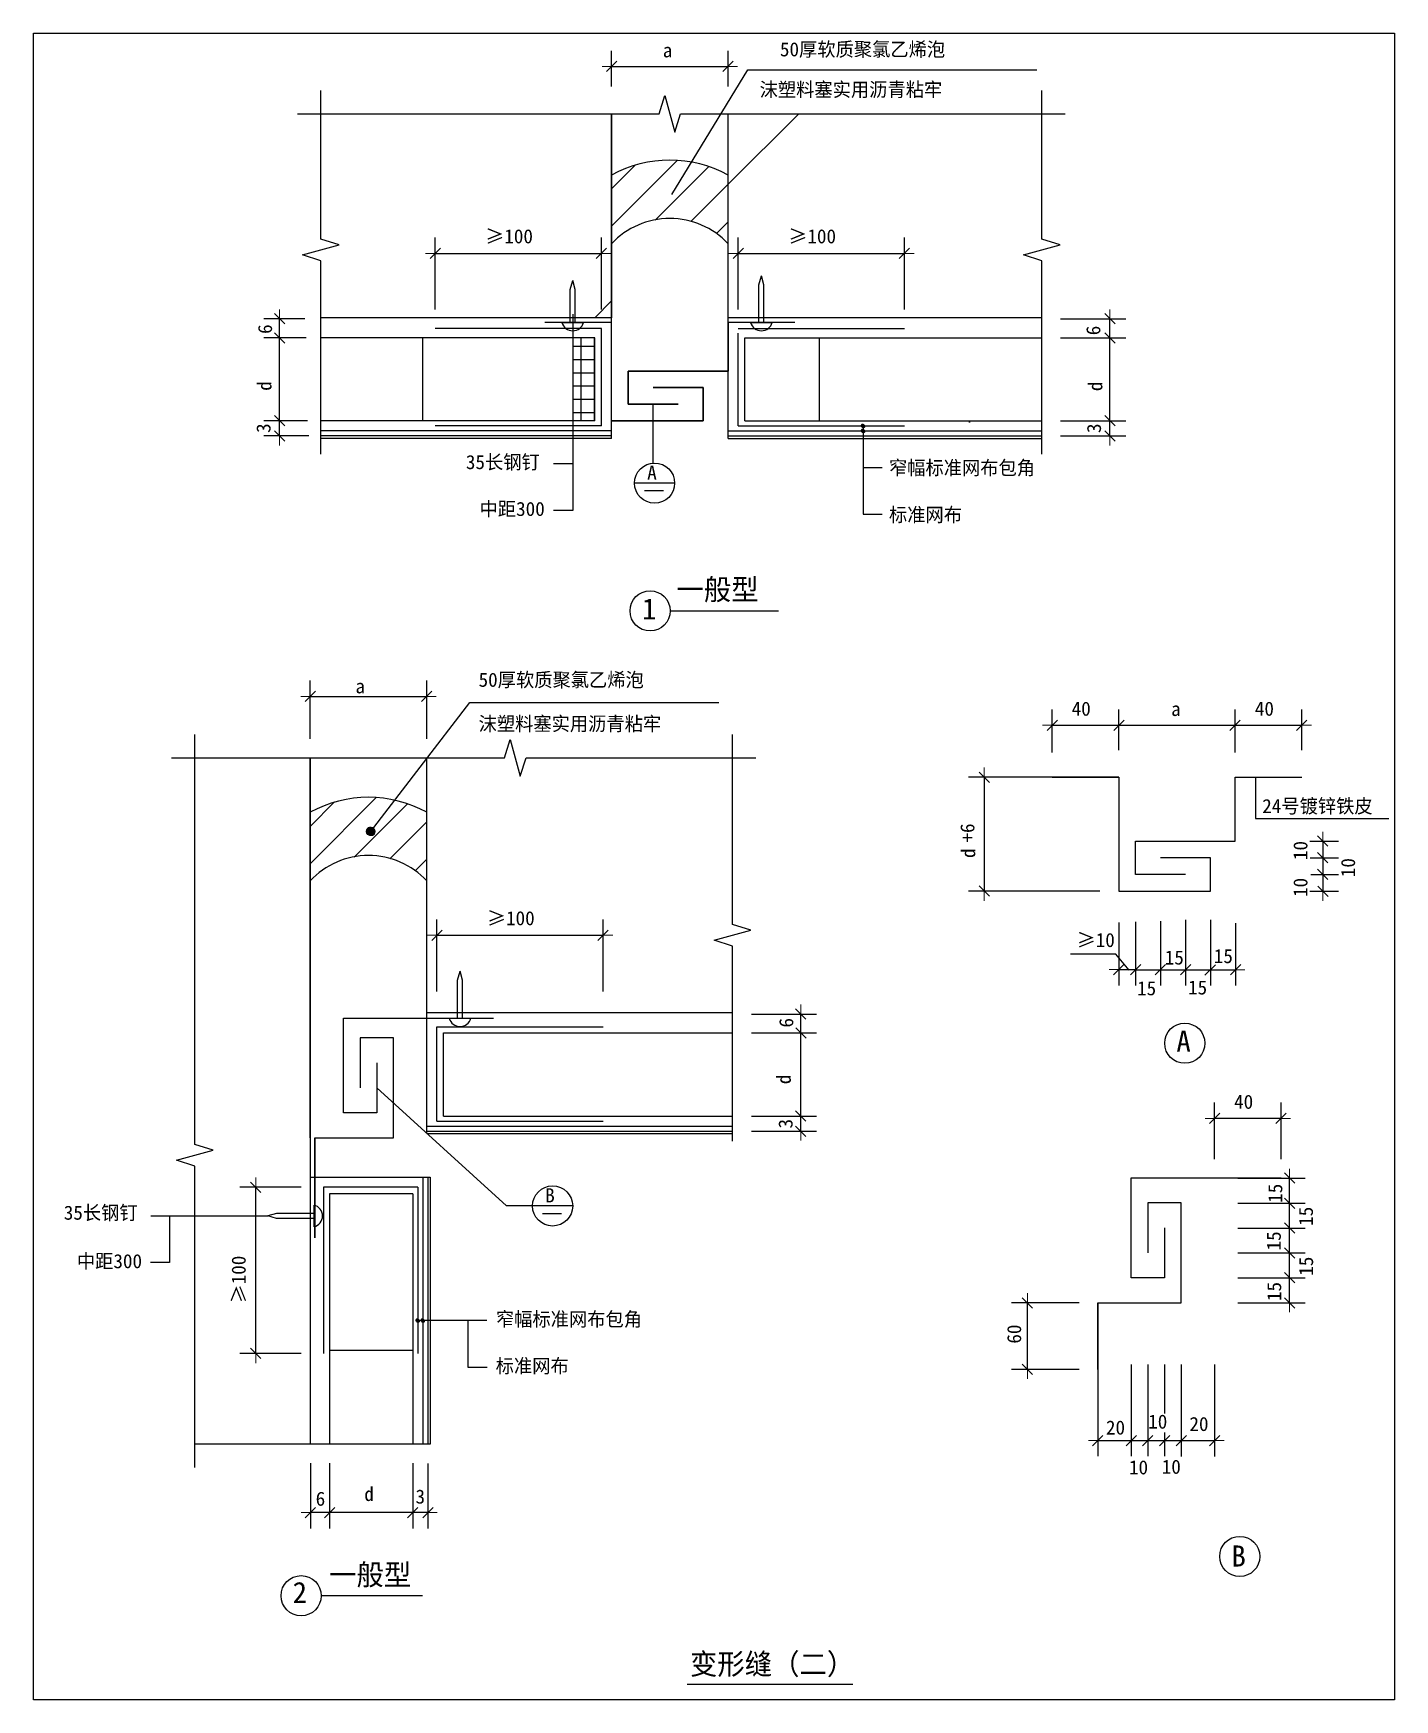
# Model space of a CAD drawing. Header units: metres. Extents: x 29491 to 54685, y -6464 to 24387.
import ezdxf

# ---------------------------------------------------------------- set-up
doc = ezdxf.new("R2010")
doc.units = ezdxf.units.M
for name, color, linetype in [('OTHER', 7, 'Continuous'), ('PUB_DIM', 3, 'Continuous'), ('PUB_TEXT', 7, 'Continuous')]:
    doc.layers.add(name, color=color, linetype=linetype)

# ---------------------------------------------------------------- blocks, each defined once
blk = doc.blocks.new('_DIMX')
at = {"lineweight": 15}
blk.add_line((-150, 0), (150, 0), dxfattribs=at)
blk.add_lwpolyline([(-84.59, -82.03), (79.1, 81.39)])

msp = doc.modelspace()

# ---------------------------------------------------------------- hatches: boundary and pattern name
h = msp.add_hatch()
h.set_pattern_fill('ANSI31', scale=4623)
h.paths.add_polyline_path([(48153.27, 22897.14), (42349.1, 22897.14), (42349.1, 19122), (42919.26, 19122), (42919.26, 19731.47), (42965.49, 19894.09), (43011.72, 19731.47), (43011.72, 19122), (48153.27, 19122), (48153.27, 20175.57), (47814.26, 20283.44), (48492.29, 20468.36), (48153.27, 20576.23)])
h.paths.add_polyline_path([(40191.72, 22897.14), (34812.97, 22897.14), (34812.97, 20576.23), (35151.98, 20468.36), (34473.95, 20283.44), (34812.97, 20175.57), (34812.97, 19122), (39426.61, 19122), (39426.61, 19731.85), (39472.84, 19894.48), (39519.07, 19731.85), (39519.07, 19122), (39673.17, 19122), (40191.72, 19122)])
h = msp.add_hatch()
h.set_pattern_fill('AR-SAND', scale=385.25)
h.paths.add_polyline_path([(34812.97, 19121.24), (34812.97, 18751.41), (39472.84, 18751.41), (39472.84, 18881.67, -0.34), (39272.51, 19035.77), (39426.61, 19035.77), (39426.61, 19121.24)])
h.paths.add_polyline_path([(39883.53, 18751.41), (39883.53, 17210.42), (39472.84, 17210.42), (39472.84, 17117.97), (40006.64, 17117.97), (40006.64, 18923.46), (39597.64, 18923.46, -0.16), (39472.84, 18881.67), (39472.84, 18751.41)])
h.paths.add_polyline_path([(40006.64, 17117.97), (39472.84, 17117.97), (39472.84, 17025.51), (40191.72, 17025.51), (40191.72, 19035.01), (39672.96, 19035.01, -0.17), (39597.64, 18923.46), (40006.64, 18923.46)])
h.paths.add_polyline_path([(40191.72, 16933.05), (40191.72, 17025.51), (39472.84, 17025.51), (39472.84, 16933.05)])
h.paths.add_polyline_path([(39472.84, 16933.05), (39472.84, 17025.51), (34812.97, 17025.51), (34812.97, 16933.05)])
h.paths.add_polyline_path([(39472.84, 17025.51), (39472.84, 17210.42), (34812.97, 17210.42), (34812.97, 17025.51)])
h.paths.add_polyline_path([(44846.48, 16933.05), (44846.48, 17025.51), (42349.1, 17025.51), (42349.1, 16933.05)])
h.paths.add_polyline_path([(48153.27, 16933.05), (48153.27, 17025.51), (44846.48, 17025.51), (44846.48, 16933.05)])
h.paths.add_polyline_path([(48153.27, 17025.51), (48153.27, 17210.42), (42657.29, 17210.42), (42657.29, 18751.41), (48153.27, 18751.41), (48153.27, 19121.24), (42349.1, 19121.24), (42349.1, 17025.51)])
h.paths.add_polyline_path([(42765.16, 19035.39), (43165.82, 19035.39, -0.77)])
h = msp.add_hatch()
h.set_pattern_fill('NET', scale=2311.5)
h.paths.add_polyline_path([(39472.84, 18751.41), (34812.97, 18751.41), (34812.97, 17210.42), (39472.84, 17210.42)])
h.paths.add_polyline_path([(48153.27, 18751.41), (42657.29, 18751.41), (42657.29, 17210.42), (48153.27, 17210.42)])
h = msp.add_hatch()
h.set_pattern_fill('NET', scale=77.05)
h.paths.add_polyline_path([(39883.53, 18751.41), (39472.84, 18751.41), (39472.84, 17210.42), (39883.53, 17210.42)])
h = msp.add_hatch()
h.set_pattern_fill('SOLID')
h.paths.add_polyline_path([(44846.48, 17086.84, -1), (44846.48, 17149.09, -1)])
h = msp.add_hatch()
h.set_pattern_fill('SOLID')
h.paths.add_polyline_path([(44846.48, 16994.38, -1), (44846.48, 17056.63, -1)])
h = msp.add_hatch()
h.set_pattern_fill('ANSI31', scale=4623)
h.paths.add_polyline_path([(38610.84, 10974.73), (38502.97, 10635.72), (38318.05, 11313.75), (38210.18, 10974.73), (36771.78, 10974.73), (36771.78, 6250.34), (37341.94, 6250.34), (37341.94, 6859.81), (37388.17, 7022.43), (37434.4, 6859.81), (37434.4, 6250.34), (42430.04, 6250.34), (42430.04, 7487.24), (42091.02, 7595.11), (42769.05, 7780.03), (42430.04, 7887.9), (42430.04, 10974.73)])
h.paths.add_polyline_path([(32477.93, 3816.66), (32816.95, 3708.79), (32138.91, 3523.87), (32477.93, 3416), (32477.93, 2492.03), (33828.91, 2492.03), (33991.54, 2538.26), (34614.4, 2538.26), (34614.4, 10974.73), (32477.93, 10974.73)])
h.paths.add_polyline_path([(34614.4, 2445.81), (33991.54, 2445.81), (33828.91, 2492.03), (32477.93, 2492.03), (32477.93, -1736.58), (34614.4, -1736.58)])
h = msp.add_hatch()
h.set_pattern_fill('SOLID')
h.paths.add_polyline_path([(35735.37, 9532.49, 1), (35735.37, 9688.13, 1)])
h = msp.add_hatch()
h.set_pattern_fill('SOLID')
h.paths.add_polyline_path([(35657.55, 9610.31, 1), (35813.19, 9610.31, 1)])
h = msp.add_hatch()
h.set_pattern_fill('AR-SAND', scale=385.25)
h.paths.add_polyline_path([(34614.4, -1736.58), (34971.98, -1736.58), (34971.98, 2902.72), (36512.96, 2902.72), (36512.96, -1736.58), (36697.88, -1736.58), (36697.88, 3210.76), (34701.49, 3210.76), (34701.49, 2688.45, -0.74), (34688.47, 2291.71), (34688.47, 2445.81), (34614.4, 2445.81)])
h.paths.add_polyline_path([(36790.34, 3210.76), (36697.88, 3210.76), (36697.88, 554.79), (36790.34, 554.79)])
h.paths.add_polyline_path([(36790.34, 554.79), (36697.88, 554.79), (36697.88, -1736.58), (36790.34, -1736.58)])
h.paths.add_polyline_path([(42430.04, 4061.39), (42430.04, 4153.84), (36771.78, 4153.84), (36771.78, 4061.39)])
h.paths.add_polyline_path([(42430.04, 4153.84), (42430.04, 4338.76), (37079.97, 4338.76), (37079.97, 5879.74), (42430.04, 5879.74), (42430.04, 6249.58), (37434.4, 6249.58), (37434.4, 6151.69), (36771.78, 6151.69), (36771.78, 4153.84)])
h = msp.add_hatch()
h.set_pattern_fill('NET', scale=2311.5)
h.paths.add_polyline_path([(37079.97, 5879.74), (37079.97, 4338.76), (42430.04, 4338.76), (42430.04, 5879.74)])
h.paths.add_polyline_path([(34971.98, -1736.58), (36512.96, -1736.58), (36512.96, 2902.72), (34971.98, 2902.72)])
h = msp.add_hatch()
h.set_pattern_fill('SOLID')
h.paths.add_polyline_path([(36605.5, 523.66, -1), (36605.5, 585.92, -1)])
h = msp.add_hatch()
h.set_pattern_fill('SOLID')
h.paths.add_polyline_path([(36697.88, 523.66, -1), (36697.88, 585.92, -1)])
at = {"layer": 'PUB_DIM'}
h = msp.add_hatch(dxfattribs=at)
h.set_pattern_fill('ANSI31', scale=154.1)
h.paths.add_polyline_path([(42349.1, 21762.89, 0.26), (40191.72, 21762.89), (40191.72, 20492.19, -0.43), (42349.1, 20492.19)])
h = msp.add_hatch(dxfattribs=at)
h.set_pattern_fill('ANSI31', scale=154.1)
h.paths.add_polyline_path([(42349.1, 21762.89, 0.26), (40191.72, 21762.89), (40191.72, 20492.19, -0.43), (42349.1, 20492.19)])
h = msp.add_hatch(dxfattribs=at)
h.set_pattern_fill('ANSI31', scale=154.1)
h.paths.add_polyline_path([(36771.78, 9966.94, 0.26), (34614.4, 9966.94), (34614.4, 8696.24, -0.43), (36771.78, 8696.24)])
h = msp.add_hatch(dxfattribs=at)
h.set_pattern_fill('ANSI31', scale=154.1)
h.paths.add_polyline_path([(36771.78, 9966.94, 0.26), (34614.4, 9966.94), (34614.4, 8696.24, -0.43), (36771.78, 8696.24)])

# ---------------------------------------------------------------- linework, layer by layer
for p, q in [((40191.72, 22897.14), (40191.72, 19121.24)), ((42349.1, 19122), (42349.1, 22897.14)), ((39426.61, 19645.62), (39472.84, 19808.24)), ((39519.07, 19645.62), (39472.84, 19808.24)), ((42919.26, 19731.47), (42965.49, 19894.09)), ((43011.72, 19731.47), (42965.49, 19894.09)), ((39426.61, 19035.77), (39426.61, 19645.62)), ((39519.07, 19035.77), (39519.07, 19645.62)), ((42919.26, 19035.39), (42919.26, 19731.47)), ((43011.72, 19035.39), (43011.72, 19731.47)), ((40191.72, 19121.24), (34814.89, 19122)), ((40191.72, 19121.24), (34814.89, 19121.24)), ((40006.64, 18923.46), (36924.68, 18923.46)), ((39272.51, 19035.77), (39673.17, 19035.77)), ((40006.64, 17117.97), (40006.64, 18923.46)), ((40191.72, 16886.82), (40191.72, 19121.24)), ((48153.27, 19122), (42349.1, 19122)), ((48153.27, 19121.24), (42349.1, 19121.24)), ((42349.1, 16886.82), (42349.1, 19121.24)), ((42534.18, 18923.46), (45616.14, 18923.46)), ((42534.18, 17117.97), (42534.18, 18837.23)), ((42765.16, 19035.39), (43165.82, 19035.39)), ((39883.53, 18751.41), (34814.89, 18751.41)), ((39883.53, 17210.42), (39883.53, 18751.41)), ((42657.29, 18751.41), (48151.35, 18751.41)), ((42657.29, 17210.42), (42657.29, 18751.41)), ((39883.53, 17210.42), (34814.89, 17210.42)), ((40191.72, 17025.51), (34814.89, 17025.51)), ((40006.64, 17117.97), (36924.68, 17117.97)), ((42349.1, 17025.51), (48151.35, 17025.51)), ((42534.18, 17117.97), (45616.14, 17117.97)), ((42657.29, 17210.42), (48151.35, 17210.42)), ((44846.48, 17117.97), (44846.48, 15484.7)), ((40191.72, 16933.05), (34814.89, 16933.05)), ((40191.72, 16886.82), (34814.89, 16886.82)), ((42349.1, 16933.05), (48151.35, 16933.05)), ((42349.1, 16886.82), (48151.35, 16886.82)), ((39472.84, 16416.9), (39114.51, 16416.9)), ((40616.16, 16067.73), (41359.78, 16067.73)), ((44846.48, 16348.17), (45200.96, 16348.17)), ((40801.51, 15922.02), (41155.61, 15922.02)), ((39472.84, 15553.43), (39117.21, 15553.43)), ((44846.48, 15484.7), (45200.96, 15484.7)), ((41280.34, 13692.53), (43280.35, 13692.53)), ((34614.4, 10974.73), (34614.4, -1736.58)), ((36771.78, 6250.34), (36771.78, 10974.73)), ((52111.46, 10615.74), (52111.16, 9851.08)), ((52111.16, 9851.08), (54577.17, 9851.08)), ((49524.35, 7340.37), (48686.49, 7340.37)), ((49774.18, 7044.7), (49524.35, 7340.37)), ((37341.94, 6859.81), (37388.17, 7022.43)), ((37341.94, 6152.07), (37341.94, 6859.81)), ((37434.4, 6859.81), (37388.17, 7022.43)), ((37434.4, 6152.07), (37434.4, 6859.81)), ((42430.04, 6250.34), (36771.78, 6250.34)), ((42431.96, 6249.58), (36771.78, 6249.58)), ((36771.78, 4015.16), (36771.78, 6249.58)), ((36956.86, 5993.55), (40038.82, 5993.55)), ((36956.86, 4246.3), (36956.86, 5993.55)), ((37079.97, 5879.74), (42430.04, 5879.74)), ((37079.97, 4338.76), (37079.97, 5879.74)), ((37187.84, 6152.07), (37588.5, 6152.07)), ((38245.31, 2679.84), (35847.19, 4862.7)), ((37079.97, 4338.76), (42430.04, 4338.76)), ((36771.78, 4153.84), (42430.04, 4153.84)), ((36771.78, 4061.39), (42430.04, 4061.39)), ((36771.78, 4015.16), (42430.04, 4015.16)), ((36956.86, 4246.3), (40038.82, 4246.3)), ((34614.4, 3210.76), (36836.57, 3210.76)), ((36697.88, 3210.76), (36697.88, -1736.58)), ((36790.34, 3210.76), (36790.34, -1736.58)), ((36836.57, 3210.76), (36836.57, -1736.58)), ((34858.22, 3025.84), (34858.22, -56.12)), ((36605.42, 3025.84), (34858.22, 3025.84)), ((34971.98, 2902.72), (34971.98, -1736.58)), ((36512.96, 2902.72), (34971.98, 2902.72)), ((36512.96, 2902.72), (36512.96, -1736.58)), ((36605.42, 3025.84), (36605.42, -56.12)), ((33991.54, 2538.26), (33828.91, 2492.03)), ((33991.54, 2445.81), (33828.91, 2492.03)), ((34688.47, 2538.26), (33991.54, 2538.26)), ((34688.47, 2291.71), (34688.47, 2692.36)), ((38721.58, 2679.84), (38245.31, 2679.84)), ((38728.91, 2685.49), (39472.52, 2685.49)), ((38914.25, 2539.78), (39268.35, 2539.78)), ((34688.47, 2445.81), (33991.54, 2445.81)), ((32010.52, 1628.56), (31660.84, 1628.56)), ((37884.92, 554.79), (36605.5, 554.79)), ((37532.53, 554.79), (37532.53, -308.68)), ((37532.53, -308.68), (37888.08, -308.68)), ((34811.64, -4535.97), (36695.66, -4535.97)), ((41590.34, -6176.93), (44658.04, -6176.93))]:
    msp.add_line(p, q)
msp.add_lwpolyline([(29490.57, 24387), (54685.16, 24387), (54685.16, -6464.26), (29490.57, -6464.26)], close=True)
for points in [[(40191.72, 19122), (34814.89, 19122)], [(48153.27, 19122), (42349.1, 19122)], [(42431.96, 6250.34), (36771.78, 6250.34)]]:
    msp.add_lwpolyline(points)
for centre, radius in [((40987.97, 16058.81), 371.92), ((40905.49, 13694.58), 371.92), ((35735.37, 9610.31), 77.82), ((50801.14, 5689.91), 371.92), ((39100.71, 2676.57), 371.92), ((51818.79, -3812.58), 371.92), ((34446.99, -4540.28), 371.92)]:
    msp.add_circle(centre, radius)
for centre, start, end in [((39472.84, 19088.94), 194.86, 345.14), ((42965.49, 19088.55), 194.86, 345.14), ((37388.17, 6205.24), 194.86, 345.14), ((34635.3, 2492.03), 284.86, 75.14)]:
    msp.add_arc(centre, 207.26, start, end)
at = {"layer": 'Defpoints'}
msp.add_line((36836.57, -1736.58), (32477.93, -1736.58), dxfattribs=at)
at = {"layer": 'OTHER'}
for p, q in [((34812.97, 20576.23), (34812.97, 23328.62)), ((41070.08, 22897.14), (41177.95, 23236.16)), ((41177.95, 23236.16), (41362.87, 22558.13)), ((48153.27, 20576.23), (48153.27, 23328.62)), ((34381.49, 22897.14), (41070.08, 22897.14)), ((41362.87, 22558.13), (41470.74, 22897.14)), ((41470.74, 22897.14), (48584.75, 22897.14)), ((34473.95, 20283.44), (35151.98, 20468.36)), ((35151.98, 20468.36), (34812.97, 20576.23)), ((47814.26, 20283.44), (48492.29, 20468.36)), ((48492.29, 20468.36), (48153.27, 20576.23)), ((34812.97, 20175.57), (34473.95, 20283.44)), ((34812.97, 16594.03), (34812.97, 20175.57)), ((48153.27, 20175.57), (47814.26, 20283.44)), ((48153.27, 16594.03), (48153.27, 20175.57)), ((32477.93, 3816.66), (32477.93, 11406.21)), ((38210.18, 10974.73), (38318.05, 11313.75)), ((38318.05, 11313.75), (38502.97, 10635.72)), ((42430.04, 7887.9), (42430.04, 11406.21)), ((32046.46, 10974.73), (38210.18, 10974.73)), ((38502.97, 10635.72), (38610.84, 10974.73)), ((38610.84, 10974.73), (42863.44, 10974.73)), ((42091.02, 7595.11), (42769.05, 7780.03)), ((42769.05, 7780.03), (42430.04, 7887.9)), ((42430.04, 7487.24), (42091.02, 7595.11)), ((42430.04, 3876.47), (42430.04, 7487.24)), ((32138.91, 3523.87), (32816.95, 3708.79)), ((32816.95, 3708.79), (32477.93, 3816.66)), ((32477.93, 3416), (32138.91, 3523.87)), ((32477.93, -2168.06), (32477.93, 3416))]:
    msp.add_line(p, q, dxfattribs=at)
at = {"layer": 'PUB_DIM'}
for p, q in [((40191.72, 23403.53), (40191.72, 24065.67)), ((42349.1, 23403.53), (42349.1, 24065.67)), ((40192.89, 23773.76), (42347.93, 23773.76)), ((41308.61, 21400.7), (42713.57, 23708.34)), ((42713.57, 23708.34), (48065.3, 23708.34)), ((40191.72, 19121.24), (40191.72, 22897.14)), ((42349.1, 19121.24), (42349.1, 22897.14)), ((36924.68, 19273.76), (36924.68, 20604.32)), ((40006.64, 19273.76), (40006.64, 20604.32)), ((42534.18, 19273.76), (42534.18, 20604.32)), ((45616.14, 19273.76), (45616.14, 20604.32)), ((36925.85, 20312.4), (40005.48, 20312.4)), ((42535.34, 20312.4), (45614.97, 20312.4)), ((39472.84, 19188.08), (39472.84, 15553.43)), ((34516.42, 19101.31), (33755.82, 19101.31)), ((34047.73, 19102.48), (34047.73, 19103.65)), ((34047.73, 18751.41), (34047.73, 19101.31)), ((40191.72, 19035.01), (38958.94, 19035.01)), ((40191.72, 17210.42), (40191.72, 19035.01)), ((43581.88, 19035.01), (42349.1, 19035.77)), ((42349.1, 19035.77), (42349.1, 18135.01)), ((48501.64, 19101.31), (49708.15, 19101.31)), ((49416.24, 19102.48), (49416.24, 19103.65)), ((49416.24, 18751.41), (49416.24, 19101.31)), ((34540.7, 18751.41), (33755.82, 18751.41)), ((34504.28, 18751.41), (33756.46, 18751.41)), ((34047.73, 18750.24), (34047.73, 18749.07)), ((34048.37, 17211.59), (34048.37, 18750.24)), ((48502.61, 18751.41), (49707.51, 18751.41)), ((48503.57, 18751.41), (49708.15, 18751.41)), ((49415.6, 17211.59), (49415.6, 18750.24)), ((49416.24, 18750.24), (49416.24, 18749.07)), ((40499.92, 18135.01), (42349.1, 18135.01)), ((40499.92, 17518.62), (40499.92, 18135.01)), ((42349.1, 18135.01), (40499.92, 18135.01)), ((40499.92, 18135.01), (40499.92, 17518.62)), ((41886.8, 17826.82), (40962.21, 17826.82)), ((40962.21, 17826.82), (41886.8, 17826.82)), ((41886.8, 17210.42), (41886.8, 17826.82)), ((41886.8, 17826.82), (41886.8, 17210.42)), ((41424.51, 17518.62), (40499.92, 17518.62)), ((40499.92, 17518.62), (41424.51, 17518.62)), ((40962.21, 16431.3), (40962.21, 17518.62)), ((34492.14, 17210.42), (33756.46, 17210.42)), ((34564.98, 17210.42), (33756.46, 17210.42)), ((34048.37, 17211.59), (34048.37, 17212.76)), ((34048.37, 16933.05), (34048.37, 17210.42)), ((40191.72, 17210.42), (41886.8, 17210.42)), ((41886.8, 17210.42), (40191.72, 17210.42)), ((48502.61, 17210.42), (49707.51, 17210.42)), ((48503.57, 17210.42), (49707.51, 17210.42)), ((49415.6, 17211.59), (49415.6, 17212.76)), ((49415.6, 16933.05), (49415.6, 17210.42)), ((34589.26, 16933.05), (33756.46, 16933.05)), ((34048.37, 16931.88), (34048.37, 16930.71)), ((48503.57, 16933.05), (49707.51, 16933.05)), ((49415.6, 16931.88), (49415.6, 16930.71)), ((34614.4, 11325.03), (34614.4, 12403.34)), ((36771.78, 11325.03), (36771.78, 12403.34)), ((34615.57, 12111.43), (36770.61, 12111.43)), ((35731.29, 9604.75), (37570.57, 11996.1)), ((37570.57, 11996.1), (42174.35, 11996.1)), ((48345.87, 11072.02), (48345.87, 11867.73)), ((49578.65, 11118), (49578.65, 11867.73)), ((51736.02, 11163.97), (51736.02, 11867.73)), ((51736.02, 11072.02), (51736.02, 11867.73)), ((52968.81, 11118), (52968.81, 11867.73)), ((48347.03, 11575.81), (49577.48, 11575.81)), ((49579.82, 11575.81), (51734.86, 11575.81)), ((51737.19, 11575.81), (52967.64, 11575.81)), ((34614.4, 3938.11), (34614.4, 10974.73)), ((36771.78, 6249.58), (36771.78, 10974.73)), ((49228.35, 10615.74), (46797.64, 10615.74)), ((47089.56, 10614.57), (47089.56, 8504.84)), ((48345.87, 10615.74), (49578.65, 10616.7)), ((49578.65, 10615.74), (48345.87, 10615.74)), ((49578.65, 10616.7), (49578.65, 8503.68)), ((49578.65, 10615.74), (49578.65, 8503.68)), ((51736.02, 10615.74), (52968.81, 10615.74)), ((51736.02, 9428.26), (51736.02, 10615.74)), ((51736.02, 9428.26), (51736.02, 10615.74)), ((51736.02, 10615.74), (52968.81, 10615.74)), ((49886.85, 9428.26), (51736.02, 9428.26)), ((49886.85, 8811.87), (49886.85, 9428.26)), ((49886.85, 8811.87), (49886.85, 9428.26)), ((49886.85, 9428.26), (51736.02, 9428.26)), ((53115.39, 9428.26), (53647.61, 9428.26)), ((53355.7, 9429.43), (53355.7, 9430.6)), ((53355.7, 9428.26), (53355.7, 9120.07)), ((51273.73, 9120.07), (50349.14, 9120.07)), ((51273.73, 9120.07), (50349.14, 9120.07)), ((51273.73, 8503.68), (51273.73, 9120.07)), ((51273.73, 8503.68), (51273.73, 9120.07)), ((53121.33, 9120.07), (53647.61, 9120.07)), ((53124.3, 9120.07), (53647.61, 9120.07)), ((53355.7, 9121.24), (53355.7, 9122.4)), ((53355.7, 9120.07), (53355.7, 8811.87)), ((53355.7, 9118.9), (53355.7, 9117.73)), ((50811.44, 8811.87), (49886.85, 8811.87)), ((50811.44, 8811.87), (49886.85, 8811.87)), ((53133.21, 8811.87), (53647.61, 8811.87)), ((53355.7, 8813.04), (53355.7, 8814.21)), ((53355.7, 8811.87), (53355.7, 8503.68)), ((53355.7, 8810.7), (53355.7, 8809.54)), ((49228.35, 8503.68), (46797.64, 8503.68)), ((49578.65, 8503.68), (51273.73, 8503.68)), ((49578.65, 8503.68), (51273.73, 8503.68)), ((53112.55, 8503.68), (53647.61, 8503.68)), ((53355.7, 8502.51), (53355.7, 8501.34)), ((36956.86, 6648.65), (36956.86, 7979.21)), ((40038.82, 6648.65), (40038.82, 7979.21)), ((49578.65, 7922.36), (49578.65, 6760.06)), ((49886.85, 7935.07), (49886.85, 6760.06)), ((50349.14, 7947.78), (50349.14, 6756.21)), ((50811.44, 7973.21), (50811.44, 6756.21)), ((51273.73, 7973.21), (51273.73, 6756.21)), ((51736.99, 7909.64), (51736.99, 6756.21)), ((36958.02, 7687.3), (40037.65, 7687.3)), ((49577.48, 7051.98), (49576.32, 7051.98)), ((49578.65, 7051.98), (49886.85, 7051.98)), ((49888.01, 7051.98), (49889.18, 7051.98)), ((49888.01, 7050.05), (50347.97, 7050.05)), ((50347.97, 7048.12), (50346.81, 7048.12)), ((50349.14, 7048.12), (50811.44, 7048.12)), ((50812.6, 7048.12), (51272.56, 7048.12)), ((50812.6, 7048.12), (50813.77, 7048.12)), ((51272.56, 7048.12), (51271.39, 7048.12)), ((51273.73, 7048.12), (51736.99, 7048.12)), ((51738.15, 7048.12), (51739.32, 7048.12)), ((42780.34, 6229.65), (43986.85, 6229.65)), ((43694.93, 6230.82), (43694.93, 6231.99)), ((43694.93, 5879.74), (43694.93, 6229.65)), ((35230.79, 6151.69), (38004.56, 6151.69)), ((35230.79, 4400.4), (35230.79, 6151.69)), ((35230.79, 4400.4), (35230.79, 6151.69)), ((35230.79, 6151.69), (38004.56, 6151.69)), ((42781.3, 5879.74), (43986.2, 5879.74)), ((42782.26, 5879.74), (43986.85, 5879.74)), ((43694.29, 4339.93), (43694.29, 5878.58)), ((43694.93, 5878.58), (43694.93, 5877.41)), ((36155.38, 5787.28), (35538.99, 5787.28)), ((35538.99, 5787.28), (35538.99, 4862.7)), ((36155.38, 5787.28), (35538.99, 5787.28)), ((35538.99, 5787.28), (35538.99, 4862.7)), ((36155.38, 3938.11), (36155.38, 5787.28)), ((36155.38, 3938.11), (36155.38, 5787.28)), ((35847.19, 5324.99), (35847.19, 4400.4)), ((35847.19, 5324.99), (35847.19, 4400.4)), ((35847.19, 4400.4), (35230.79, 4400.4)), ((35847.19, 4400.4), (35230.79, 4400.4)), ((42781.3, 4338.76), (43986.2, 4338.76)), ((42782.26, 4338.76), (43986.2, 4338.76)), ((43694.29, 4339.93), (43694.29, 4341.1)), ((43694.29, 4061.39), (43694.29, 4338.76)), ((51351.94, 3545.29), (51351.94, 4590.06)), ((52584.72, 3545.29), (52584.72, 4590.06)), ((42782.26, 4061.39), (43986.2, 4061.39)), ((43694.29, 4060.22), (43694.29, 4059.05)), ((52583.56, 4298.14), (51353.11, 4298.14)), ((34701.49, 3938.11), (36155.38, 3938.11)), ((34701.49, 3938.11), (34701.49, 2088.93)), ((34701.49, 2088.93), (34701.49, 3938.11)), ((34701.49, 3938.11), (36155.38, 3938.11)), ((49810.96, 1345.82), (49810.96, 3194.99)), ((49810.96, 3194.99), (52584.72, 3194.99)), ((49810.96, 1345.82), (49810.96, 3194.99)), ((49810.96, 3194.99), (52584.72, 3194.99)), ((51782.46, 3190.18), (53031.7, 3190.18)), ((52739.79, 3191.35), (52739.79, 3192.51)), ((52739.79, 2728.85), (52739.79, 3190.18)), ((34449.63, 3025.84), (33314.95, 3025.84)), ((33606.86, -54.96), (33606.86, 3024.67)), ((31665.83, 2492.03), (33828.91, 2492.03)), ((32010.52, 2492.03), (32010.52, 1628.56)), ((50119.15, 2732.7), (50119.15, 1808.11)), ((50735.55, 2732.7), (50119.15, 2732.7)), ((50735.55, 2732.7), (50119.15, 2732.7)), ((50119.15, 2732.7), (50119.15, 1808.11)), ((50735.55, 883.52), (50735.55, 2732.7)), ((50735.55, 883.52), (50735.55, 2732.7)), ((51782.46, 2728.85), (53031.7, 2728.85)), ((51782.46, 2728.85), (53031.7, 2728.85)), ((52739.79, 2268.68), (52739.79, 2727.68)), ((52739.79, 2727.68), (52739.79, 2726.51)), ((50427.35, 2270.41), (50427.35, 1345.82)), ((50427.35, 2270.41), (50427.35, 1345.82)), ((51782.46, 2267.52), (53031.7, 2267.52)), ((51782.46, 2267.52), (53031.7, 2267.52)), ((52739.79, 2268.68), (52739.79, 2269.85)), ((52739.79, 1806.18), (52739.79, 2267.52)), ((51782.46, 1806.18), (53031.7, 1806.18)), ((51782.46, 1806.18), (53031.7, 1806.18)), ((52739.79, 1805.02), (52739.79, 1803.85)), ((52739.79, 1346.02), (52739.79, 1805.02)), ((50427.35, 1345.82), (49810.96, 1345.82)), ((50427.35, 1345.82), (49810.96, 1345.82)), ((51782.46, 1344.85), (53031.7, 1344.85)), ((51782.46, 1344.85), (53031.7, 1344.85)), ((52739.79, 1346.02), (52739.79, 1347.19)), ((52739.79, 883.52), (52739.79, 1344.85)), ((48844.27, 883.52), (47596.28, 883.52)), ((47888.19, -348.09), (47888.19, 882.35)), ((49194.57, 883.52), (50735.55, 883.52)), ((49194.57, 883.52), (49194.57, -349.26)), ((49194.57, -349.26), (49194.57, 883.52)), ((49194.57, 883.52), (50735.55, 883.52)), ((51782.46, 883.52), (53031.7, 883.52)), ((52739.79, 882.35), (52739.79, 881.19)), ((34449.63, -56.12), (33314.95, -56.12)), ((49194.57, -260.72), (49194.57, -1958.5)), ((49810.96, -260.72), (49810.96, -1958.5)), ((49810.96, -260.72), (49810.96, -1958.5)), ((50119.15, -260.72), (50119.15, -1958.5)), ((50119.15, -260.72), (50119.15, -1958.5)), ((50427.35, -260.72), (50427.35, -1168.41)), ((50427.35, -260.72), (50427.35, -1121.12)), ((50735.55, -260.72), (50735.55, -1959.14)), ((50735.55, -260.72), (50735.55, -1958.5)), ((51351.94, -260.72), (51351.94, -1959.14)), ((48844.27, -349.26), (47596.28, -349.26)), ((50427.35, -1516.09), (50427.35, -1958.5)), ((49193.4, -1666.58), (49192.23, -1666.58)), ((49194.57, -1666.58), (49810.96, -1666.58)), ((49809.79, -1666.58), (49808.62, -1666.58)), ((49810.96, -1666.58), (50119.15, -1666.58)), ((49812.13, -1666.58), (49813.29, -1666.58)), ((50117.99, -1666.58), (50116.82, -1666.58)), ((50119.15, -1666.58), (50427.35, -1666.58)), ((50120.32, -1666.58), (50121.49, -1666.58)), ((50426.18, -1666.58), (50425.01, -1666.58)), ((50427.35, -1607.88), (50427.35, -1958.5)), ((50427.35, -1666.58), (50735.55, -1666.58)), ((50428.52, -1666.58), (50429.69, -1666.58)), ((50734.38, -1667.23), (50733.21, -1667.23)), ((50735.55, -1667.23), (51351.94, -1667.23)), ((50736.71, -1666.58), (50737.88, -1666.58)), ((51353.11, -1667.23), (51354.27, -1667.23)), ((34622.07, -2086.88), (34622.07, -3293.39)), ((34971.98, -2087.84), (34971.98, -3292.75)), ((34971.98, -2088.81), (34971.98, -3293.39)), ((36512.96, -2087.84), (36512.96, -3292.75)), ((36512.96, -2088.81), (36512.96, -3292.75)), ((36790.34, -2088.81), (36790.34, -3292.75)), ((34620.91, -3001.47), (34619.74, -3001.47)), ((34971.98, -3001.47), (34622.07, -3001.47)), ((36511.8, -3000.83), (34973.15, -3000.83)), ((34973.15, -3001.47), (34974.32, -3001.47)), ((36511.8, -3000.83), (36510.63, -3000.83)), ((36790.34, -3000.83), (36512.96, -3000.83)), ((36791.51, -3000.83), (36792.67, -3000.83))]:
    msp.add_line(p, q, dxfattribs=at)
for centre, radius, start, end in [((41270.41, 19790.25), 2248.3, 61.33, 118.67), ((41270.41, 19482.06), 1477.81, 43.12, 136.88), ((35693.09, 7994.3), 2248.3, 61.33, 118.67), ((35693.09, 7686.11), 1477.81, 43.12, 136.88)]:
    msp.add_arc(centre, radius, start, end, dxfattribs=at)

# ---------------------------------------------------------------- block references
at = {"layer": 'PUB_DIM', "xscale": 1.17, "yscale": 1.17, "zscale": 1.17}
for p, rotation in [((40191.72, 23773.76), 180), ((36924.68, 20312.4), 180), ((42534.18, 20312.4), 180), ((34047.73, 19101.31), 270), ((49416.24, 19101.31), 270), ((34047.73, 18751.41), 90), ((49415.6, 18751.41), 90), ((34048.37, 17210.42), 270), ((49415.6, 17210.42), 270), ((34048.37, 16933.05), 90), ((49415.6, 16933.05), 90), ((34614.4, 12111.43), 180), ((48345.87, 11575.81), 180), ((49578.65, 11575.81), 180), ((47089.56, 10615.74), 90), ((53355.7, 9428.26), 270), ((53355.7, 9120.07), 270), ((53355.7, 8811.87), 270), ((47089.56, 8503.68), 270), ((53355.7, 8503.68), 90), ((36956.86, 7687.3), 180), ((49886.85, 7050.05), 180), ((50811.44, 7048.12), 180), ((51736.99, 7048.12), 180), ((43694.93, 6229.65), 270), ((43694.93, 5879.74), 90), ((43694.29, 4338.76), 270), ((51351.94, 4298.14), 180), ((43694.29, 4061.39), 90), ((33606.86, 3025.84), 90), ((52739.79, 3190.18), 270), ((52739.79, 2728.85), 90), ((52739.79, 2267.52), 270), ((52739.79, 1806.18), 90), ((52739.79, 1344.85), 270), ((47888.19, 883.52), 90), ((52739.79, 883.52), 90), ((33606.86, -56.12), 270), ((47888.19, -349.26), 270), ((49810.96, -1666.58), 180), ((50427.35, -1666.58), 180), ((51351.94, -1667.23), 180), ((34971.98, -3000.83), 180), ((36790.34, -3000.83), 180)]:
    msp.add_blockref('_DIMX', p, dxfattribs=dict(at, rotation=rotation))
for p in [(42349.1, 23773.76), (40006.64, 20312.4), (45616.14, 20312.4), (36771.78, 12111.43), (51736.02, 11575.81), (52968.81, 11575.81), (40038.82, 7687.3), (49578.65, 7051.98), (50349.14, 7050.05), (51273.73, 7048.12), (52584.72, 4298.14), (49194.57, -1666.58), (50119.15, -1666.58), (50737.88, -1666.58), (34622.07, -3001.47), (36512.96, -3000.83)]:
    msp.add_blockref('_DIMX', p, dxfattribs=at)

# ---------------------------------------------------------------- texts
for s, p in [('a', (41139.6, 23943)), ('≥100', (37852.64, 20499.23)), ('≥100', (43462.13, 20499.23)), ('a', (35451.94, 12168.16)), ('40', (48707.13, 11752.99)), ('a', (50548.43, 11748.27)), ('40', (52097.29, 11752.99)), ('≥100', (37884.81, 7874.12)), ('≥10', (48798.92, 7470.53)), ('15', (51337.95, 7172.65)), ('15', (50430.03, 7146.94)), ('15', (49917.66, 6576.84)), ('15', (50860.99, 6591.99)), ('40', (51713.2, 4475.32)), ('10', (50123.72, -1445.81)), ('20', (50886.78, -1490.05)), ('20', (49341.58, -1556.16)), ('10', (49768.17, -2292.9)), ('10', (50374.47, -2281.99)), ('6', (34715.95, -2873.44)), ('d', (35615.59, -2785.38)), ('3', (36563.35, -2833.91))]:
    msp.add_text(s, height=260).set_placement(p)
for s, p in [('6', (33908.52, 18821.74)), ('6', (49237.04, 18796.77)), ('d', (33898.27, 17769.04)), ('d', (49274.71, 17761.29)), ('3', (33880.05, 16989)), ('3', (49250.07, 16987.07)), ('+6', (46907.32, 9404.67)), ('d', (46922.75, 9118.06)), ('10', (53071.1, 9079.94)), ('10', (53952.52, 8763.75)), ('10', (53071.1, 8396.76)), ('6', (43554.64, 5979.53)), ('d', (43508.97, 4930.13)), ('3', (43541.8, 4111.48)), ('15', (52605.29, 2734.87)), ('15', (53172.34, 2308.25)), ('15', (52577.86, 1853.31)), ('≥100', (33420.04, 871.83)), ('15', (53175.39, 1384.38)), ('15', (52584.79, 915.85)), ('60', (47772.72, 127.21))]:
    msp.add_text(s, height=260, rotation=90).set_placement(p)
at = {"layer": 'PUB_TEXT'}
for s, height, p in [('50厚软质聚氯乙烯泡', 260, (43307.92, 23960.92)), ('沫塑料塞实用沥青粘牢', 260, (42931.92, 23216.36)), ('35长钢钉 ', 260, (37495.6, 16318.64)), ('A', 260, (40851.15, 16125.39)), ('窄幅标准网布包角', 260, (45325.74, 16213.44)), (' 中距300', 260, (37572.02, 15451.92)), ('标准网布', 260, (45325.74, 15344.32)), ('一般型', 390, (41392.65, 13893.32)), ('1', 390, (40755.89, 13535.01)), ('50厚软质聚氯乙烯泡', 260, (37730.6, 12288.31)), ('沫塑料塞实用沥青粘牢', 260, (37730.6, 11475.65)), ('24号镀锌铁皮', 260, (52234.29, 9950.54)), ('A', 390, (50645.86, 5532.29)), ('B', 260, (38963.89, 2743.15)), ('35长钢钉 ', 260, (30053.71, 2421.83)), (' 中距300', 260, (30119.13, 1524.68)), ('窄幅标准网布包角', 260, (38051.15, 450.03)), ('标准网布', 260, (38047.25, -414.72)), ('B', 390, (51665.6, -3999.51)), ('一般型', 390, (34963.24, -4346.65)), ('2', 390, (34289.51, -4673.88)), ('变形缝（二）', 390, (41643.17, -5998.7))]:
    msp.add_text(s, height=height, dxfattribs=at).set_placement(p)

doc.saveas('drawing.dxf')
